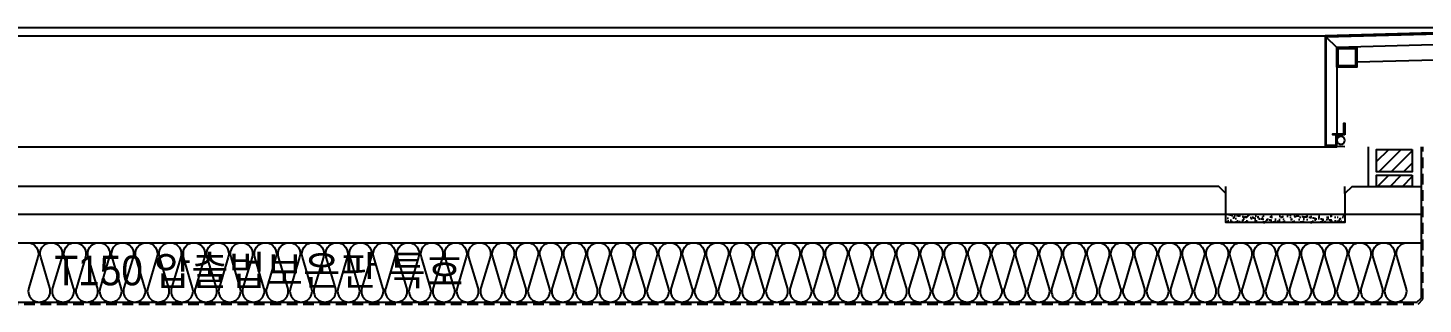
# Model space of a CAD drawing. Header units: millimetres. Extents: x -1320 to 172218, y -4077 to 50350.
# Drawn here: x 79679 to 83197, y 48503 to 49200 of the extents above; entities that cross this region are included whole.
import ezdxf
from ezdxf.enums import TextEntityAlignment as Align

# ---------------------------------------------------------------- set-up
doc = ezdxf.new("R2010")
doc.units = ezdxf.units.MM
doc.header["$LTSCALE"] = 60
doc.linetypes.add('HID', pattern=[2.3, 1.5, -0.8])
for name, color, linetype in [('0-Sheet', 7, 'Continuous'), ('A-ELE-8', 8, 'Continuous'), ('A-ETC-8', 8, 'Continuous'), ('A-FIN', 6, 'Continuous'), ('A-FIN-8', 8, 'Continuous'), ('A-FIN-9', 7, 'Continuous'), ('A-hat', 8, 'Continuous'), ('A-HAT-9', 9, 'Continuous'), ('A-HAT-WIREMESH', 9, 'g_mesh'), ('A-WALL', 3, 'Continuous'), ('A-WP', 1, 'HID'), ('INSUL', 8, 'Continuous'), ('ISL', 251, 'Continuous')]:
    doc.layers.add(name, color=color, linetype=linetype)
doc.layers.add('NOPLOT', color=191, linetype='Continuous', plot=False)
doc.layers.add('NOPLOT-단열', color=21, linetype='Continuous', plot=False)
doc.styles.add('Gdim', font='')
doc.styles.add('Gtx', font='')
doc.styles.get('Gdim').set_extended_font_data('Dotum')
doc.styles.get('Gtx').set_extended_font_data('Dotum')
doc.linetypes.add('g_mesh', pattern='A,10,-0.8,["X",Gdim,S=0.6,R=0,X=-0.15,Y=-0.3],-0.8', length=11.6)

# ---------------------------------------------------------------- blocks, each defined once
blk = doc.blocks.new('A$Cab6a45e4')
at = {"layer": 'A-HAT-9'}
h = blk.add_hatch(dxfattribs=at)
h.set_pattern_fill('AR-SAND', color=256, scale=0.3)
h.set_pattern_definition([(37.5, (-113396.389, 321984.363), (-0.4800094, 14.6823971), [0, -11.5824, 0, -12.954, 0, -12.3825]), (7.5, (-113396.389, 321984.363), (13.4856985, 21.504753), [0, -6.2484, 0, -10.4394, 0, -4.0005]), (327.5, (-113405.761, 321984.363), (23.7297711, 0.04311554), [0, -3.81, 0, -13.716, 0, -17.907]), (317.5, (-113405.761, 321984.363), (22.9066936, 6.6878797), [0, -1.905, 0, -8.9916, 0, -10.287])])
h.paths.add_polyline_path([(0, 45), (300, 45), (300, 25), (0, 25)])
at = {"layer": 'A-FIN'}
for points in [[(-18, 116), (0, 98), (0, 25), (300, 25), (300, 98), (318, 116)], [(0, 45), (300, 45)]]:
    blk.add_lwpolyline(points, dxfattribs=at)
at = {"layer": 'NOPLOT'}
for p, q in [((0, 98), (0, 116)), ((300, 98), (300, 116))]:
    blk.add_line(p, q, dxfattribs=at)
blk = doc.blocks.new('A$C632c858f')
at = {"layer": 'A-ETC-8'}
blk.add_arc((-2.8, 0), 24, 341.8248, 18.1752, dxfattribs=at)
blk.add_ellipse((34, 0), major_axis=(7.59, 0), ratio=0.987937, dxfattribs=at)
blk = doc.blocks.new('A$Cae507117')
at = {"layer": 'A-ETC-8'}
for points in [[(-50, 0), (-50, -50), (0, -50), (0, 0)], [(-46.8, -3.2), (-46.8, -46.8), (-3.2, -46.8), (-3.2, -3.2)]]:
    blk.add_lwpolyline(points, close=True, dxfattribs=at)
blk = doc.blocks.new('A$C74a2a393')
at = {"layer": 'A-ETC-8', "elevation": 0}
for points in [[(-50, -100), (-50, 0), (0, 0), (0, -100)], [(-46.8, -96.8), (-46.8, -3.2), (-3.2, -3.2), (-3.2, -96.8)]]:
    blk.add_lwpolyline(points, close=True, dxfattribs=at)
blk = doc.blocks.new('M12-STUD ANCHOR')
at = {"layer": 'A-ETC-8'}
for p, q in [((17.8, 33.7), (17.8, 40.7)), ((28.7, 42.2), (19.2, 42.2)), ((22.7, 48), (23.9, 49.2)), ((34.7, 48), (22.7, 48)), ((22.7, -20.8), (22.7, 48)), ((23.3, 33.7), (23.3, 40.7)), ((33.5, 49.2), (23.9, 49.2)), ((23.9, -20.8), (23.9, 49.2)), ((28.7, 54.2), (28.7, -55.8)), ((28.7, 42.2), (38.2, 42.2)), ((33.5, 49.2), (34.7, 48)), ((33.5, -20.8), (33.5, 49.2)), ((34.2, 33.7), (34.2, 40.7)), ((34.7, -20.8), (34.7, 48)), ((39.7, 33.7), (39.7, 40.7)), ((28.2, 30.2), (18, 31.2)), ((18, 28.2), (18, 31.2)), ((18, 31.2), (29.2, 31.2)), ((28.2, 27.2), (18, 28.2)), ((28.7, 32.2), (19.2, 32.2)), ((28.2, 27.2), (28.2, 30.2)), ((39.5, 28.2), (28.2, 28.2)), ((28.7, 32.2), (38.2, 32.2)), ((29.2, 29.2), (29.2, 32.2)), ((39.5, 31.2), (29.2, 32.2)), ((39.5, 28.2), (29.2, 29.2)), ((39.5, 28.2), (39.5, 31.2)), ((20.5, -38.8), (21.7, -20.8)), ((21.7, -20.8), (24.3, -20.8)), ((22.7, -18.4), (34.7, -18.4)), ((28.7, -20.8), (24.8, -20.8)), ((25.8, -32.3), (32, -26.1)), ((26.2, -32.6), (32.3, -26.5)), ((35.7, -20.8), (28.7, -20.8)), ((36.9, -38.8), (35.7, -20.8)), ((28.7, -38.8), (20.5, -38.8)), ((22.7, -38.8), (22.7, -48.4)), ((22.7, -41.2), (34.7, -41.2)), ((22.7, -42.4), (34.7, -42.4)), ((22.7, -48.4), (28.7, -48.4)), ((28.7, -50.8), (22.7, -48.4)), ((31.1, -35.9), (27.5, -35.9)), ((31.1, -36.4), (27.5, -36.4)), ((31.1, -38.8), (28.7, -38.8)), ((28.7, -50.8), (34.7, -48.4)), ((34.7, -48.4), (28.7, -48.4)), ((32.3, -38.8), (36.9, -38.8)), ((34.7, -38.8), (34.7, -48.4))]:
    blk.add_line(p, q, dxfattribs=at)
for centre, radius, start, end in [((19.2, 40.7), 1.47, 90, 180), ((21.8, 40.7), 1.47, 360, 90), ((24.7, 40.7), 1.47, 90, 180), ((32.8, 40.7), 1.47, 360, 90), ((35.7, 40.7), 1.47, 90, 180), ((38.2, 40.7), 1.47, 360, 90), ((19.2, 33.7), 1.47, 180, 270), ((21.8, 33.7), 1.47, 270, 360), ((24.7, 33.7), 1.47, 180, 270), ((32.8, 33.7), 1.47, 270, 360), ((35.7, 33.7), 1.47, 180, 270), ((38.2, 33.7), 1.47, 270, 360), ((27.7, -21.9), 3.6, 161.9622, 315), ((27.7, -21.9), 3.12, 159.0667, 315), ((27.5, -34), 2.4, 135, 270), ((27.5, -34), 1.92, 135, 270), ((31.1, -25.3), 1.68, 315, 135), ((31.1, -25.3), 1.2, 315, 135), ((31.1, -37.6), 1.68, 314.4153, 90), ((31.1, -37.6), 1.2, 270, 90)]:
    blk.add_arc(centre, radius, start, end, dxfattribs=at)
blk = doc.blocks.new('A$Ca447c92b')
at = {"layer": '0-Sheet'}
for p, q in [((405, 50, 0), (405, 42.8, 0)), ((405, 42.8, 0), (408, 42.8, 0))]:
    blk.add_line(p, q, dxfattribs=at)
at = {"layer": 'A-ETC-8'}
for p, q in [((450, 119.2, 0), (477, 146.9, 0)), ((-220, 100.9, 0), (-247, 127, 0)), ((-220, 100.9, 0), (-220, -117)), ((355, 77, 0), (140, 71.2, 0)), ((408, 53, 0), (408, 80, 0)), ((477, 53, 0), (450, 80, 0)), ((60, 69.1, 0), (-170, 63.1, 0))]:
    blk.add_line(p, q, dxfattribs=at)
at = {"layer": 'A-ETC-8', "elevation": 0}
blk.add_lwpolyline([(408, 80), (450, 80), (450, 119.2), (-220, 100.9)], dxfattribs=at)
for points in [[(140, 94.8), (60, 94.8), (60, 0), (140, 0)], [(140, 8), (140, 0), (60, 0), (60, 8)], [(120, 8), (80, 8), (80, 12), (120, 12)], [(-200, -120), (-230, -120), (-230, -117), (-203, -117), (-203, -90), (-200, -90)]]:
    blk.add_lwpolyline(points, close=True, dxfattribs=at)
at = {"layer": 'A-ETC-8'}
blk.add_arc((-210, -213.7), 64.5, 81.0843, 98.9157, dxfattribs=at)
at = {"layer": 'A-ETC-8', "extrusion": (0, 0, -1)}
blk.add_ellipse((-210, -133.5), major_axis=(0, 10), ratio=0.999542, dxfattribs=at)
at = {"layer": 'A-FIN-9', "elevation": 0}
blk.add_lwpolyline([(408, 42.8), (408, 50), (480, 50), (480, 150), (-250, 130), (-250, -150), (-220, -150), (-220, -123), (-208, -123), (-208, -120), (-223, -120), (-223, -147), (-247, -147), (-247, 127.1), (477, 146.9), (477, 53), (405, 53), (405, 42.8)], close=True, dxfattribs=at)
at = {"layer": 'A-ETC-8', "xscale": -1}
for name, p in [('A$C74a2a393', (355, 116.9, 0)), ('A$Cae507117', (-220, 100.9, 0)), ('M12-STUD ANCHOR', (128.7, -16.2, 0)), ('A$C632c858f', (470.1, 42.5, 0))]:
    blk.add_blockref(name, p, dxfattribs=at)

msp = doc.modelspace()

# ---------------------------------------------------------------- hatches: boundary and pattern name
at = {"layer": 'A-hat', "lineweight": -3}
h = msp.add_hatch(dxfattribs=at)
h.set_pattern_fill('ANSI31', color=256, scale=7, style=0)
h.set_pattern_definition([(45, (-3799.817, 51215.12), (-15.715448, 15.715448), [])])
h.paths.add_polyline_path([(83080, 48893.5), (83170, 48893.5), (83170, 48836.5), (83080, 48836.5)])
h = msp.add_hatch(dxfattribs=at)
h.set_pattern_fill('ANSI31', color=256, scale=7, style=0)
h.set_pattern_definition([(45, (-3799.817, 51150.12), (-15.715448, 15.715448), [])])
h.paths.add_polyline_path([(83080, 48828.5), (83170, 48828.5), (83170, 48800), (83080, 48800)])

# ---------------------------------------------------------------- linework, layer by layer
at = {"layer": 'A-ELE-8'}
for p, q in [((83650, 49200), (77320, 49200)), ((78000, 49180), (82950, 49180)), ((78000, 48900, 0), (82950, 48900, 0))]:
    msp.add_line(p, q, dxfattribs=at)
at = {"layer": 'A-FIN'}
for p, q in [((83060, 48800, 0), (83060, 48900, 0)), ((82682, 48800), (78268, 48800)), ((83018, 48800), (83150, 48800)), ((83068, 48800), (83192, 48800))]:
    msp.add_line(p, q, dxfattribs=at)
at = {"layer": 'A-FIN-8'}
for p, q in [((83192, 48900, 0), (83192, 48518.2)), ((83192, 48900, 0), (83192, 48518.2)), ((83181.8, 48508), (83192, 48518.2)), ((77768.2, 48508), (83181.8, 48508))]:
    msp.add_line(p, q, dxfattribs=at)
at = {"layer": 'A-HAT-WIREMESH', "ltscale": 0.6}
for p, q in [((82800, 48729), (77758, 48729)), ((83192, 48729, 0), (83000, 48729))]:
    msp.add_line(p, q, dxfattribs=at)
at = {"layer": 'A-WALL', "elevation": 0}
for points in [[(83170, 48893.5), (83170, 48836.5), (83080, 48836.5), (83080, 48893.5)], [(83170, 48828.5), (83170, 48800), (83080, 48800), (83080, 48828.5)]]:
    msp.add_lwpolyline(points, close=True, dxfattribs=at)
at = {"layer": 'A-WP', "ltscale": 0.3}
for p, q in [((83197, 48515.1), (83197, 48900)), ((83184.9, 48503), (83197, 48515.1)), ((77765.1, 48503), (83184.9, 48503))]:
    msp.add_line(p, q, dxfattribs=at)
at = {"layer": 'INSUL'}
msp.add_line((77758, 48658), (83192, 48658), dxfattribs=at)
at = {"layer": 'ISL', "elevation": 0}
msp.add_lwpolyline([(79678, 48658, -0.509267), (79704.5, 48621.6), (79681.5, 48544.4, 1.372593), (79734.5, 48544.4), (79711.5, 48621.6, -0.509267), (79738, 48658, -0.509267), (79764.5, 48621.6), (79741.5, 48544.4, 1.372593), (79794.5, 48544.4), (79771.5, 48621.6, -0.509267), (79798, 48658, -0.509267), (79824.5, 48621.6), (79801.5, 48544.4, 1.372593), (79854.5, 48544.4), (79831.5, 48621.6, -0.509267), (79858, 48658, -0.509267), (79884.5, 48621.6), (79861.5, 48544.4, 1.372593), (79914.5, 48544.4), (79891.5, 48621.6, -0.509267), (79918, 48658, -0.509267), (79944.5, 48621.6), (79921.5, 48544.4, 1.372593), (79974.5, 48544.4), (79951.5, 48621.6, -0.509267), (79978, 48658, -0.509267), (80004.5, 48621.6), (79981.5, 48544.4, 1.372593), (80034.5, 48544.4), (80011.5, 48621.6, -0.509267), (80038, 48658, -0.509267), (80064.5, 48621.6), (80041.5, 48544.4, 1.372593), (80094.5, 48544.4), (80071.5, 48621.6, -0.509267), (80098, 48658, -0.509267), (80124.5, 48621.6), (80101.5, 48544.4, 1.372593), (80154.5, 48544.4), (80131.5, 48621.6, -0.509267), (80158, 48658, -0.509267), (80184.5, 48621.6), (80161.5, 48544.4, 1.372593), (80214.5, 48544.4), (80191.5, 48621.6, -0.509267), (80218, 48658, -0.509267), (80244.5, 48621.6), (80221.5, 48544.4, 1.372593), (80274.5, 48544.4), (80251.5, 48621.6, -0.509267), (80278, 48658, -0.509267), (80304.5, 48621.6), (80281.5, 48544.4, 1.372593), (80334.5, 48544.4), (80311.5, 48621.6, -0.509267), (80338, 48658, -0.509267), (80364.5, 48621.6), (80341.5, 48544.4, 1.372593), (80394.5, 48544.4), (80371.5, 48621.6, -0.509267), (80398, 48658, -0.509267), (80424.5, 48621.6), (80401.5, 48544.4, 1.372593), (80454.5, 48544.4), (80431.5, 48621.6, -0.509267), (80458, 48658, -0.509267), (80484.5, 48621.6), (80461.5, 48544.4, 1.372593), (80514.5, 48544.4), (80491.5, 48621.6, -0.509267), (80518, 48658, -0.509267), (80544.5, 48621.6), (80521.5, 48544.4, 1.372593), (80574.5, 48544.4), (80551.5, 48621.6, -0.509267), (80578, 48658, -0.509267), (80604.5, 48621.6), (80581.5, 48544.4, 1.372593), (80634.5, 48544.4), (80611.5, 48621.6, -0.509267), (80638, 48658, -0.509267), (80664.5, 48621.6), (80641.5, 48544.4, 1.372593), (80694.5, 48544.4), (80671.5, 48621.6, -0.509267), (80698, 48658, -0.509267), (80724.5, 48621.6), (80701.5, 48544.4, 1.372593), (80754.5, 48544.4), (80731.5, 48621.6, -0.509267), (80758, 48658, -0.509267), (80784.5, 48621.6), (80761.5, 48544.4, 1.372593), (80814.5, 48544.4), (80791.5, 48621.6, -0.509267), (80818, 48658, -0.509267), (80844.5, 48621.6), (80821.5, 48544.4, 1.372593), (80874.5, 48544.4), (80851.5, 48621.6, -0.509267), (80878, 48658, -0.509267), (80904.5, 48621.6), (80881.5, 48544.4, 1.372593), (80934.5, 48544.4), (80911.5, 48621.6, -0.509267), (80938, 48658, -0.509267), (80964.5, 48621.6), (80941.5, 48544.4, 1.372593), (80994.5, 48544.4), (80971.5, 48621.6, -0.509267), (80998, 48658, -0.509267), (81024.5, 48621.6), (81001.5, 48544.4, 1.372593), (81054.5, 48544.4), (81031.5, 48621.6, -0.509267), (81058, 48658, -0.509267), (81084.5, 48621.6), (81061.5, 48544.4, 1.372593), (81114.5, 48544.4), (81091.5, 48621.6, -0.509267), (81118, 48658, -0.509267), (81144.5, 48621.6), (81121.5, 48544.4, 1.372593), (81174.5, 48544.4), (81151.5, 48621.6, -0.509267), (81178, 48658, -0.509267), (81204.5, 48621.6), (81181.5, 48544.4, 1.372593), (81234.5, 48544.4), (81211.5, 48621.6, -0.509267), (81238, 48658, -0.509267), (81264.5, 48621.6), (81241.5, 48544.4, 1.372593), (81294.5, 48544.4), (81271.5, 48621.6, -0.509267), (81298, 48658, -0.509267), (81324.5, 48621.6), (81301.5, 48544.4, 1.372593), (81354.5, 48544.4), (81331.5, 48621.6, -0.509267), (81358, 48658, -0.509267), (81384.5, 48621.6), (81361.5, 48544.4, 1.372593), (81414.5, 48544.4), (81391.5, 48621.6, -0.509267), (81418, 48658, -0.509267), (81444.5, 48621.6), (81421.5, 48544.4, 1.372593), (81474.5, 48544.4), (81451.5, 48621.6, -0.509267), (81478, 48658, -0.509267), (81504.5, 48621.6), (81481.5, 48544.4, 1.372593), (81534.5, 48544.4), (81511.5, 48621.6, -0.509267), (81538, 48658, -0.509267), (81564.5, 48621.6), (81541.5, 48544.4, 1.372593), (81594.5, 48544.4), (81571.5, 48621.6, -0.509267), (81598, 48658, -0.509267), (81624.5, 48621.6), (81601.5, 48544.4, 1.372593), (81654.5, 48544.4), (81631.5, 48621.6, -0.509267), (81658, 48658, -0.509267), (81684.5, 48621.6), (81661.5, 48544.4, 1.372593), (81714.5, 48544.4), (81691.5, 48621.6, -0.509267), (81718, 48658, -0.509267), (81744.5, 48621.6), (81721.5, 48544.4, 1.372593), (81774.5, 48544.4), (81751.5, 48621.6, -0.509267), (81778, 48658, -0.509267), (81804.5, 48621.6), (81781.5, 48544.4, 1.372593), (81834.5, 48544.4), (81811.5, 48621.6, -0.509267), (81838, 48658, -0.509267), (81864.5, 48621.6), (81841.5, 48544.4, 1.372593), (81894.5, 48544.4), (81871.5, 48621.6, -0.509267), (81898, 48658, -0.509267), (81924.5, 48621.6), (81901.5, 48544.4, 1.372593), (81954.5, 48544.4), (81931.5, 48621.6, -0.509267), (81958, 48658, -0.509267), (81984.5, 48621.6), (81961.5, 48544.4, 1.372593), (82014.5, 48544.4), (81991.5, 48621.6, -0.509267), (82018, 48658, -0.509267), (82044.5, 48621.6), (82021.5, 48544.4, 1.372593), (82074.5, 48544.4), (82051.5, 48621.6, -0.509267), (82078, 48658, -0.509267), (82104.5, 48621.6), (82081.5, 48544.4, 1.372593), (82134.5, 48544.4), (82111.5, 48621.6, -0.509267), (82138, 48658, -0.509267), (82164.5, 48621.6), (82141.5, 48544.4, 1.372593), (82194.5, 48544.4), (82171.5, 48621.6, -0.509267), (82198, 48658, -0.509267), (82224.5, 48621.6), (82201.5, 48544.4, 1.372593), (82254.5, 48544.4), (82231.5, 48621.6, -0.509267), (82258, 48658, -0.509267), (82284.5, 48621.6), (82261.5, 48544.4, 1.372593), (82314.5, 48544.4), (82291.5, 48621.6, -0.509267), (82318, 48658, -0.509267), (82344.5, 48621.6), (82321.5, 48544.4, 1.372593), (82374.5, 48544.4), (82351.5, 48621.6, -0.509267), (82378, 48658, -0.509267), (82404.5, 48621.6), (82381.5, 48544.4, 1.372593), (82434.5, 48544.4), (82411.5, 48621.6, -0.509267), (82438, 48658, -0.509267), (82464.5, 48621.6), (82441.5, 48544.4, 1.372593), (82494.5, 48544.4), (82471.5, 48621.6, -0.509267), (82498, 48658, -0.509267), (82524.5, 48621.6), (82501.5, 48544.4, 1.372593), (82554.5, 48544.4), (82531.5, 48621.6, -0.509267), (82558, 48658, -0.509267), (82584.5, 48621.6), (82561.5, 48544.4, 1.372593), (82614.5, 48544.4), (82591.5, 48621.6, -0.509267), (82618, 48658, -0.509267), (82644.5, 48621.6), (82621.5, 48544.4, 1.372593), (82674.5, 48544.4), (82651.5, 48621.6, -0.509267), (82678, 48658, -0.509267), (82704.5, 48621.6), (82681.5, 48544.4, 1.372593), (82734.5, 48544.4), (82711.5, 48621.6, -0.509267), (82738, 48658, -0.509267), (82764.5, 48621.6), (82741.5, 48544.4, 1.372593), (82794.5, 48544.4), (82771.5, 48621.6, -0.509267), (82798, 48658, -0.509267), (82824.5, 48621.6), (82801.5, 48544.4, 1.372593), (82854.5, 48544.4), (82831.5, 48621.6, -0.509267), (82858, 48658, -0.509267), (82884.5, 48621.6), (82861.5, 48544.4, 1.372593), (82914.5, 48544.4), (82891.5, 48621.6, -0.509267), (82918, 48658, -0.509267), (82944.5, 48621.6), (82921.5, 48544.4, 1.372593), (82974.5, 48544.4), (82951.5, 48621.6, -0.509267), (82978, 48658, -0.509267), (83004.5, 48621.6), (82981.5, 48544.4, 1.372593), (83034.5, 48544.4), (83011.5, 48621.6, -0.509267), (83038, 48658, -0.509267), (83064.5, 48621.6), (83041.5, 48544.4, 1.372593), (83094.5, 48544.4), (83071.5, 48621.6, -0.509267), (83098, 48658, -0.509267), (83124.5, 48621.6), (83101.5, 48544.4, 1.372593), (83154.5, 48544.4), (83131.5, 48621.6, -0.509267), (83158, 48658)], format="xyb", dxfattribs=at)

# ---------------------------------------------------------------- block references
at = {"layer": '0-Sheet'}
msp.add_blockref('A$Ca447c92b', (83200, 49050, 0), dxfattribs=at)
at = {"layer": 'A-FIN', "xscale": -1}
msp.add_blockref('A$Cab6a45e4', (83000, 48684), dxfattribs=at)

# ---------------------------------------------------------------- texts
at = {"layer": 'NOPLOT-단열', "style": 'Gtx'}
msp.add_text('T150 압출법보온판 특호', height=75, dxfattribs=at).set_placement((79745.9, 48587.9), align=Align.MIDDLE_LEFT)

doc.saveas('drawing.dxf')
